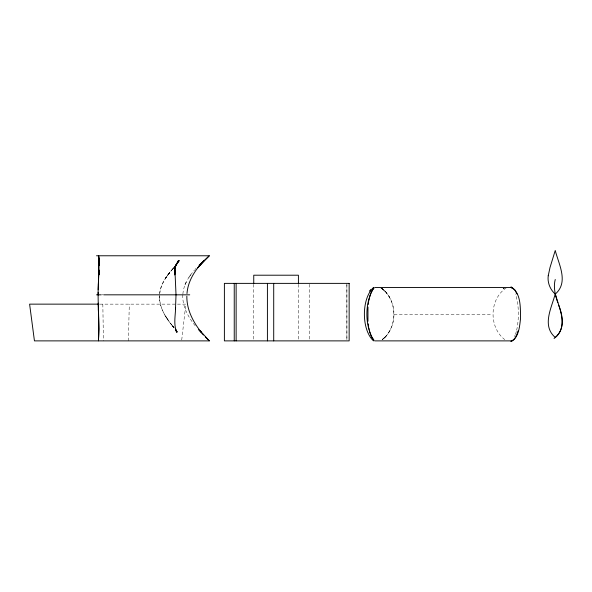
<?xml version="1.0" encoding="UTF-8"?>
<svg xmlns="http://www.w3.org/2000/svg" width="592" height="592" viewBox="0 0 592 592"><rect width="100%" height="100%" fill="white"/><g stroke="black" fill="none" stroke-linecap="round" stroke-linejoin="round"><path stroke-width="0.44" stroke-dasharray="2.96 2.22" d="M182.81 294.823C182.181 306.575 188.382 317.342 195.545 326.17M173.989 327.924C166.67 318.918 159.159 308.358 159.566 296.2M159.544 297.584L159.603 294.823M128.375 340.881L129.308 304.14M380.826 287.808C397.757 299.189 398.349 327.073 382.38 339.616L386.28 335.849L382.173 339.616M182.891 293.972C183.557 284.885 188.582 276.797 194.479 270.122M181.729 339.963L185.829 304.14L98.842 304.14M159.744 293.551C160.832 282.658 168.276 273.837 175.276 266C168.357 273.904 160.809 282.65 159.67 293.551M516.675 330.195C519.11 318.296 519.11 305.627 515.469 293.972M515.477 334.354L516.513 330.965M514.529 336.5L515.166 335.072M388.478 332.845L389.817 330.58M166.071 277.389L169.823 272.535L167.847 274.954M167.795 274.954L171.724 270.122M174.085 267.377L171.813 270.122L174.744 266.689M196.137 268.317L194.931 269.523M384.704 337.558C397.898 324.253 396.736 299.552 381.551 288.274M383.964 338.321L385.51 336.737L382.306 339.616M506.36 287.808C489.207 299.056 488.592 327.176 504.761 339.616M101.891 294.823L103.149 294.823M394.102 314.426L491.582 314.426M380.737 287.808L384.016 290.154M382.225 288.822L387.079 293.647M174.129 327.924L170.466 323.247L172.679 326.17C165.686 317.726 159.329 307.544 159.5 296.2M174.144 327.924L172.635 326.17L173.759 327.635M388.537 295.748L389.884 298.05M102.83 304.14L103.43 340.881M346.897 283.376L346.897 339.971L346.875 284.293M309.216 284.293L309.216 339.971M298.412 284.323L298.412 339.971M253.746 284.323L253.746 339.971M186.08 282.295L185.03 284.767L186.14 282.295M166.123 277.389L165.36 278.61L166.13 277.389M190.55 274.954L188.826 277.389L190.565 274.954M504.828 287.808L503.119 288.822L504.828 287.808M382.269 288.822L381.352 288.274L382.269 288.822M385.592 291.775L384.763 290.931L385.592 291.775M173.915 327.635L172.908 326.17L173.907 327.635M168.276 320.339L166.419 317.438L168.246 320.339M166.352 317.438L165.479 315.995L166.322 317.438"/><path stroke-width="0.89" d="M98.22 289.762L98.568 279.838C97.095 300.181 99.796 320.553 98.45 340.881L98.916 329.1L98.205 303.163M98.154 294.823L98.176 292.285M98.398 284.767L99.027 260.539L98.931 265.32L98.657 255.774L99.005 265.32L98.657 256.565L98.783 274.954L98.923 270.122L98.457 282.295M367.958 307.078L367.95 321.249M186.976 293.551C187.93 280.763 195.404 269.508 204.099 260.539L197.772 267.717L209.331 255.774L96.511 255.774M368.202 304.503L368.542 302.016M555.244 279.491C553.157 287.268 555.303 295.304 557.812 302.704M368.653 301.187L370.207 294.823M175.794 265.32L179.25 260.539L175.839 265.32L178.473 260.539L175.928 265.32L174.477 270.122L175.617 265.32L174.699 274.954L174.929 270.122L176.016 294.823L175.498 308.824L175.595 307.403C175.513 315.603 173.308 324.246 176.712 332.038L175.395 329.1L176.897 332.038L175.565 329.833M518.03 330.965C516.809 334.85 515.514 340.082 511.066 341.414M370.466 293.972L372.412 289.932L373.996 288.097M175.905 265.32L174.825 267.717L175.928 265.32L174.744 266.689M554.06 338.498C569.208 326.969 559.122 308.173 555.244 293.787C551.714 307.744 541.51 325.607 555.244 337.433C565.057 329.374 562.948 315.588 558.663 305.22M373.759 288.097C364.591 302.46 364.583 325.889 373.752 340.252M199.001 265.32L209.287 255.774M512.398 340.592L511.074 341.207C519.11 337.351 519.517 326.318 520.546 318.629C520.338 308.24 521.323 292.951 511.059 286.942M373.522 287.468C361.349 298.553 361.342 329.796 373.522 340.881M374.684 287.468L511 287.468L511.888 288.097M96.511 294.823L101.217 294.823M103.726 294.823L189.729 294.823M98.842 304.14L29.6 304.14L34.44 340.881L209.316 340.881L199.97 330.565L201.117 332.038C193.014 321.907 186.628 309.468 186.843 296.2M374.684 340.881L511 340.881M511.066 287.15L514.855 289.932L516.979 293.972M209.287 340.881L205.365 336.944M373.989 340.252L371.702 337.211M203.433 334.983L198.549 329.685M175.461 329.833L177.104 332.038L175.617 329.833M370.459 334.354L371.391 336.5M369.438 330.965L370.2 333.511M368.809 327.901L369.127 329.433M368.202 323.817L368.535 326.31M98.339 308.824L98.442 311.681M298.412 283.413L298.412 275.206L253.746 275.206L253.746 283.413M273.711 283.376L273.711 340.881M267.414 283.376L267.414 340.881M236.134 283.376L236.134 340.881M234.24 283.376L234.24 340.881M98.864 270.122L98.812 274.954L98.901 270.122M548.236 275.754C547.304 282.599 550.131 289.547 555.244 294.113C568.979 282.295 558.774 264.432 555.244 250.468L550.012 267.51L548.236 275.754M370.614 289.932L369.778 291.123L370.629 289.932M349.147 283.376L224.39 283.376L224.39 340.881L349.147 340.881L349.147 283.376M98.96 260.539L98.45 255.774L98.931 260.539"/></g></svg>
